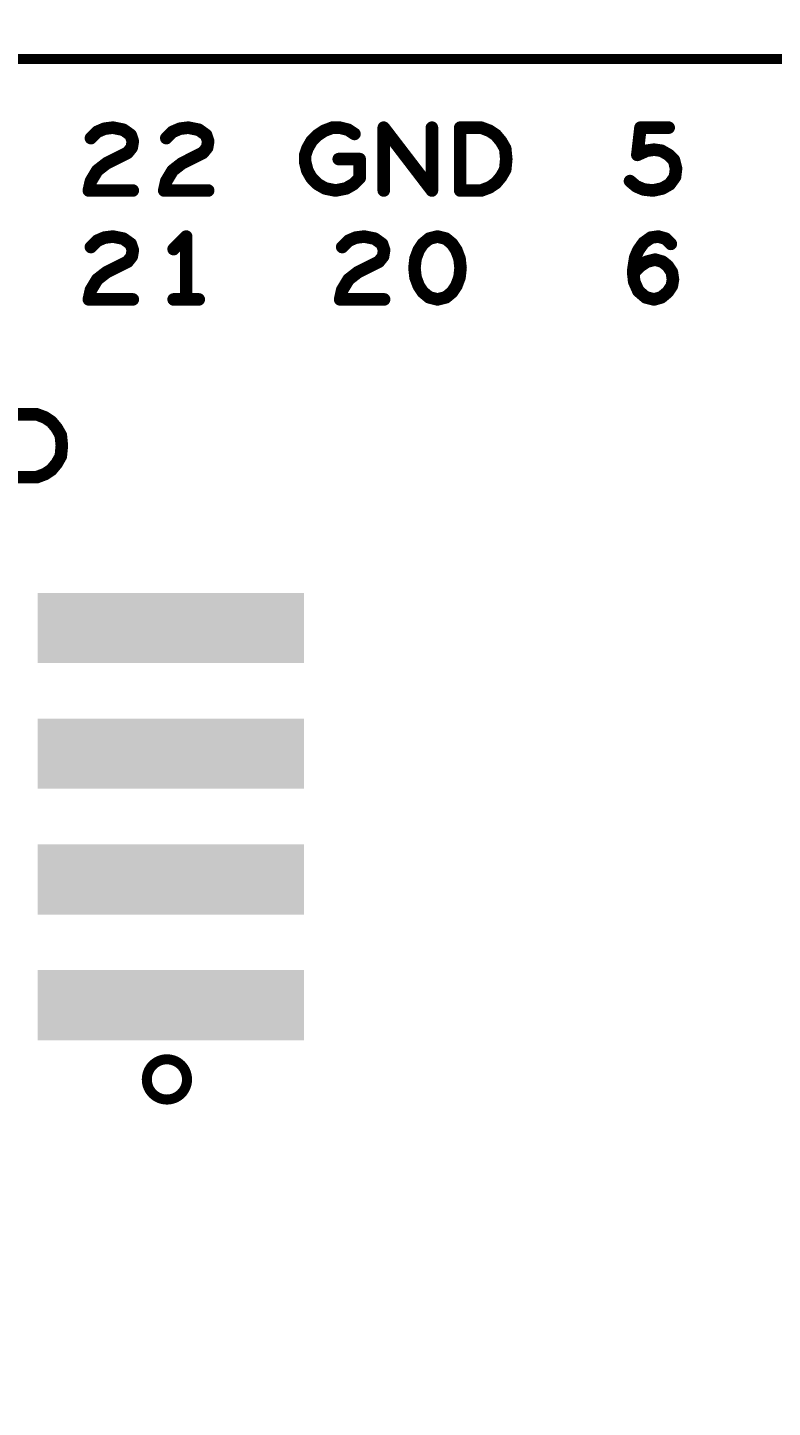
# Model space of a CAD drawing. Extents: x -13 to 102, y 0 to 99.
# Drawn here: x 20.85 to 28.37, y 64.59 to 78.52 of the extents above; entities that cross this region are included whole.
import ezdxf

# ---------------------------------------------------------------- set-up
doc = ezdxf.new("R2010")
doc.units = 0
doc.layers.get('0').update_dxf_attribs({"linetype": 'CONTINUOUS'})
doc.layers.get('DEFPOINTS').update_dxf_attribs({"linetype": 'CONTINUOUS'})
doc.layers.add('SILK_TOP_ART', color=251, linetype='CONTINUOUS')
doc.layers.add('SOLDER_TOP_ART', color=18, linetype='CONTINUOUS')
doc.layers.get('0').off()
doc.dimstyles.get("Standard").update_dxf_attribs({"dimtxt": 3, "dimasz": 3, "dimexe": 0.18, "dimexo": 0, "dimgap": 1.5, "dimtad": 0, "dimtih": 1, "dimtoh": 1, "dimzin": 0, "dimcen": 0.09, "dimazin": 3, "dimtfac": 1, "dimtofl": 0, "dimtmove": 0, "dimatfit": 3})

# ---------------------------------------------------------------- blocks, each defined once
blk = doc.blocks.new('ROUND_159')
at = {"const_width": 0.0635}
blk.add_lwpolyline([(-0.03175, 0, 1), (0.03175, 0, 1)], format="xyb", close=True, dxfattribs=at)
blk = doc.blocks.new('RECTANGLE_363')
blk.add_solid([(1.3454, 0.3548), (1.3454, -0.3548), (-1.3454, 0.3548), (-1.3454, -0.3548)])
blk = doc.blocks.new('*U174')
at = {"layer": 'SOLDER_TOP_ART', "color": 0, "linetype": 'CONTINUOUS'}
blk.add_text('88.00', height=3, dxfattribs=at).set_placement((39.771, 0.605))
blk = doc.blocks.new('*D168')
at = {"layer": 'DEFPOINTS', "color": 0, "linetype": 'CONTINUOUS'}
for p in [(1, 82.538), (89, 61.962), (89, 2.079)]:
    blk.add_point(p, dxfattribs=at)
at = {"layer": 'SOLDER_TOP_ART', "color": 0, "linetype": 'CONTINUOUS'}
for p, q in [((1, 82.538), (1, 1.899)), ((89, 61.962), (89, 1.899)), ((4, 2.079), (38.441, 2.079)), ((86, 2.079), (51.559, 2.079))]:
    blk.add_line(p, q, dxfattribs=at)
for points in [[(4, 2.579), (4, 1.579), (1, 2.079)], [(86, 2.579), (86, 1.579), (89, 2.079)]]:
    blk.add_solid(points, dxfattribs=at)
at = {"layer": 'SOLDER_TOP_ART', "linetype": 'CONTINUOUS'}
blk.add_blockref('*U174', (0, 0), dxfattribs=at)

msp = doc.modelspace()

# ---------------------------------------------------------------- linework, layer by layer
at = {"layer": 'SILK_TOP_ART'}
for points, const_width in [([(59.662, 78.206), (7.338, 78.206)], 0.1016), ([(21.4857, 77.4075), (21.5492, 77.471)], 0.127), ([(21.5492, 77.471), (21.6233, 77.5027)], 0.127), ([(21.6233, 77.5027), (21.708, 77.5133)], 0.127), ([(21.708, 77.5133), (21.8138, 77.4921)], 0.127), ([(21.8138, 77.4921), (21.8879, 77.4392)], 0.127), ([(21.8879, 77.4392), (21.9091, 77.3757)], 0.127), ([(22.2477, 77.4075), (22.3112, 77.471)], 0.127), ([(22.3112, 77.471), (22.3853, 77.5027)], 0.127), ([(22.3853, 77.5027), (22.47, 77.5133)], 0.127), ([(22.47, 77.5133), (22.5758, 77.4921)], 0.127), ([(22.5758, 77.4921), (22.6499, 77.4392)], 0.127), ([(22.6499, 77.4392), (22.6711, 77.3757)], 0.127), ([(23.7151, 77.3757), (23.7786, 77.4392)], 0.127), ([(23.7786, 77.4392), (23.8421, 77.4815)], 0.127), ([(23.8421, 77.4815), (23.9268, 77.5133)], 0.127), ([(23.9268, 77.5133), (24.0009, 77.5133)], 0.127), ([(24.0009, 77.5133), (24.0855, 77.4921)], 0.127), ([(24.0855, 77.4921), (24.1491, 77.4498)], 0.127), ([(24.4454, 76.8783), (24.4454, 77.5133)], 0.127), ([(24.4454, 77.5133), (24.9322, 76.8783)], 0.127), ([(24.9322, 76.8783), (24.9322, 77.5133)], 0.127), ([(25.218, 76.8783), (25.218, 77.5133)], 0.127), ([(25.218, 77.5133), (25.4296, 77.5133)], 0.127), ([(25.4296, 77.5133), (25.5143, 77.4815)], 0.127), ([(25.5143, 77.4815), (25.5778, 77.4392)], 0.127), ([(25.5778, 77.4392), (25.6307, 77.3757)], 0.127), ([(27.0081, 77.2381), (27.0398, 77.5133)], 0.127), ([(27.0398, 77.5133), (27.3255, 77.5133)], 0.127), ([(21.8985, 77.3122), (21.8561, 77.2593)], 0.127), ([(21.9091, 77.3757), (21.8985, 77.3122)], 0.127), ([(22.6605, 77.3122), (22.6181, 77.2593)], 0.127), ([(22.6711, 77.3757), (22.6605, 77.3122)], 0.127), ([(23.6516, 77.2381), (23.6728, 77.3016)], 0.127), ([(23.6728, 77.3016), (23.7151, 77.3757)], 0.127), ([(25.6307, 77.3757), (25.6731, 77.3016)], 0.127), ([(25.6731, 77.3016), (25.6836, 77.1958)], 0.127), ([(27.1774, 77.291), (27.1033, 77.2805)], 0.127), ([(27.2515, 77.2805), (27.1774, 77.291)], 0.127), ([(21.6445, 77.1535), (21.5492, 77.0794)], 0.127), ([(21.8561, 77.2593), (21.6445, 77.1535)], 0.127), ([(22.4065, 77.1535), (22.3112, 77.0794)], 0.127), ([(22.6181, 77.2593), (22.4065, 77.1535)], 0.127), ([(23.6516, 77.164), (23.6516, 77.2381)], 0.127), ([(23.6728, 77.0794), (23.6516, 77.164)], 0.127), ([(23.9903, 77.1958), (24.202, 77.1958)], 0.127), ([(24.202, 77.1958), (24.202, 77.0053)], 0.127), ([(25.6836, 77.1958), (25.6731, 77.09)], 0.127), ([(27.1033, 77.2805), (27.0081, 77.2381)], 0.127), ([(27.3255, 77.2381), (27.2515, 77.2805)], 0.127), ([(27.3785, 77.1852), (27.3255, 77.2381)], 0.127), ([(27.3996, 77.1005), (27.3785, 77.1852)], 0.127), ([(21.5492, 77.0794), (21.4857, 76.9735)], 0.127), ([(22.3112, 77.0794), (22.2477, 76.9735)], 0.127), ([(23.7151, 77.0053), (23.6728, 77.0794)], 0.127), ([(25.6307, 77.0159), (25.5778, 76.9524)], 0.127), ([(25.6731, 77.09), (25.6307, 77.0159)], 0.127), ([(27.3361, 76.9418), (27.3891, 77.0159)], 0.127), ([(27.3891, 77.0159), (27.3996, 77.1005)], 0.127), ([(21.4857, 76.9735), (21.4645, 76.8783)], 0.127), ([(21.4645, 76.8783), (21.9091, 76.8783)], 0.127), ([(22.2477, 76.9735), (22.2265, 76.8783)], 0.127), ([(22.2265, 76.8783), (22.6711, 76.8783)], 0.127), ([(23.7786, 76.9418), (23.7151, 77.0053)], 0.127), ([(23.8527, 76.8995), (23.7786, 76.9418)], 0.127), ([(23.9586, 76.8783), (23.8527, 76.8995)], 0.127), ([(24.0644, 76.8995), (23.9586, 76.8783)], 0.127), ([(24.1385, 76.9418), (24.0644, 76.8995)], 0.127), ([(24.202, 77.0053), (24.1385, 76.9418)], 0.127), ([(25.4296, 76.8783), (25.218, 76.8783)], 0.127), ([(25.5143, 76.91), (25.4296, 76.8783)], 0.127), ([(25.5778, 76.9524), (25.5143, 76.91)], 0.127), ([(26.934, 76.9735), (26.9975, 76.9206)], 0.127), ([(26.9975, 76.9206), (27.0715, 76.8889)], 0.127), ([(27.0715, 76.8889), (27.1668, 76.8783)], 0.127), ([(27.1668, 76.8783), (27.2621, 76.8995)], 0.127), ([(27.2621, 76.8995), (27.3361, 76.9418)], 0.127), ([(21.4857, 76.3075), (21.5492, 76.371)], 0.127), ([(21.5492, 76.371), (21.6233, 76.4027)], 0.127), ([(21.6233, 76.4027), (21.708, 76.4133)], 0.127), ([(21.708, 76.4133), (21.8138, 76.3921)], 0.127), ([(21.8138, 76.3921), (21.8879, 76.3392)], 0.127), ([(21.8879, 76.3392), (21.9091, 76.2757)], 0.127), ([(22.4488, 76.4133), (22.3218, 76.2863)], 0.127), ([(22.4488, 75.7783), (22.4488, 76.4133)], 0.127), ([(24.0257, 76.3075), (24.0892, 76.371)], 0.127), ([(24.0892, 76.371), (24.1633, 76.4027)], 0.127), ([(24.1633, 76.4027), (24.248, 76.4133)], 0.127), ([(24.248, 76.4133), (24.3538, 76.3921)], 0.127), ([(24.3538, 76.3921), (24.4279, 76.3392)], 0.127), ([(24.4279, 76.3392), (24.4491, 76.2757)], 0.127), ([(24.8406, 76.3392), (24.7983, 76.2757)], 0.127), ([(24.9041, 76.3921), (24.8406, 76.3392)], 0.127), ([(24.9888, 76.4133), (24.9041, 76.3921)], 0.127), ([(25.0735, 76.3921), (24.9888, 76.4133)], 0.127), ([(25.137, 76.3392), (25.0735, 76.3921)], 0.127), ([(25.1793, 76.2757), (25.137, 76.3392)], 0.127), ([(27.0186, 76.2757), (27.0715, 76.3498)], 0.127), ([(27.0715, 76.3498), (27.1456, 76.4027)], 0.127), ([(27.1456, 76.4027), (27.2197, 76.4133)], 0.127), ([(27.2197, 76.4133), (27.2938, 76.3921)], 0.127), ([(27.2938, 76.3921), (27.3467, 76.3392)], 0.127), ([(21.8985, 76.2122), (21.8561, 76.1593)], 0.127), ([(21.9091, 76.2757), (21.8985, 76.2122)], 0.127), ([(24.4385, 76.2122), (24.3961, 76.1593)], 0.127), ([(24.4491, 76.2757), (24.4385, 76.2122)], 0.127), ([(24.7665, 76.191), (24.756, 76.0958)], 0.127), ([(24.7983, 76.2757), (24.7665, 76.191)], 0.127), ([(25.2111, 76.191), (25.1793, 76.2757)], 0.127), ([(25.2216, 76.0958), (25.2111, 76.191)], 0.127), ([(26.9657, 76.064), (26.9869, 76.2016)], 0.127), ([(26.9869, 76.2016), (27.0186, 76.2757)], 0.127), ([(27.1033, 76.1593), (27.188, 76.1805)], 0.127), ([(27.188, 76.1805), (27.2621, 76.1593)], 0.127), ([(21.6445, 76.0535), (21.5492, 75.9794)], 0.127), ([(21.8561, 76.1593), (21.6445, 76.0535)], 0.127), ([(24.1845, 76.0535), (24.0892, 75.9794)], 0.127), ([(24.3961, 76.1593), (24.1845, 76.0535)], 0.127), ([(24.756, 76.0958), (24.7665, 76.0005)], 0.127), ([(25.2111, 76.0005), (25.2216, 76.0958)], 0.127), ([(26.9657, 76.0429), (27.0398, 76.117)], 0.127), ([(26.9763, 75.9582), (26.9657, 76.064)], 0.127), ([(27.0398, 76.117), (27.1033, 76.1593)], 0.127), ([(27.2621, 76.1593), (27.315, 76.117)], 0.127), ([(27.315, 76.117), (27.3573, 76.0535)], 0.127), ([(27.3573, 76.0535), (27.3679, 75.9794)], 0.127), ([(21.5492, 75.9794), (21.4857, 75.8735)], 0.127), ([(24.0892, 75.9794), (24.0257, 75.8735)], 0.127), ([(24.7665, 76.0005), (24.7983, 75.9159)], 0.127), ([(24.7983, 75.9159), (24.8406, 75.8524)], 0.127), ([(25.137, 75.8524), (25.1793, 75.9159)], 0.127), ([(25.1793, 75.9159), (25.2111, 76.0005)], 0.127), ([(27.0186, 75.8629), (26.9763, 75.9582)], 0.127), ([(27.3573, 75.9159), (27.315, 75.8524)], 0.127), ([(27.3679, 75.9794), (27.3573, 75.9159)], 0.127), ([(21.4857, 75.8735), (21.4645, 75.7783)], 0.127), ([(21.4645, 75.7783), (21.9091, 75.7783)], 0.127), ([(22.3218, 75.7783), (22.5758, 75.7783)], 0.127), ([(24.0257, 75.8735), (24.0045, 75.7783)], 0.127), ([(24.0045, 75.7783), (24.4491, 75.7783)], 0.127), ([(24.8406, 75.8524), (24.9041, 75.7995)], 0.127), ([(24.9041, 75.7995), (24.9888, 75.7783)], 0.127), ([(24.9888, 75.7783), (25.0735, 75.7995)], 0.127), ([(25.0735, 75.7995), (25.137, 75.8524)], 0.127), ([(27.0927, 75.7995), (27.0186, 75.8629)], 0.127), ([(27.1774, 75.7783), (27.0927, 75.7995)], 0.127), ([(27.2515, 75.7995), (27.1774, 75.7783)], 0.127), ([(27.315, 75.8524), (27.2515, 75.7995)], 0.127), ([(20.7264, 74.6177), (20.938, 74.6177)], 0.127), ([(20.938, 74.6177), (21.0227, 74.5859)], 0.127), ([(21.0227, 74.5859), (21.0862, 74.5436)], 0.127), ([(21.0862, 74.5436), (21.1391, 74.4801)], 0.127), ([(21.1391, 74.4801), (21.1815, 74.406)], 0.127), ([(21.1815, 74.406), (21.192, 74.3002)], 0.127), ([(21.192, 74.3002), (21.1815, 74.1944)], 0.127), ([(21.1391, 74.1203), (21.0862, 74.0568)], 0.127), ([(21.1815, 74.1944), (21.1391, 74.1203)], 0.127), ([(20.938, 73.9827), (20.7264, 73.9827)], 0.127), ([(21.0227, 74.0144), (20.938, 73.9827)], 0.127), ([(21.0862, 74.0568), (21.0227, 74.0144)], 0.127)]:
    msp.add_lwpolyline(points, dxfattribs=dict(at, const_width=const_width))
at = {"layer": 'SILK_TOP_ART', "const_width": 0.1016}
msp.add_lwpolyline([(22.0508, 67.8998, 1), (22.4572, 67.8998, 1)], format="xyb", close=True, dxfattribs=at)

# ---------------------------------------------------------------- block references
at = {"layer": 'SILK_TOP_ART'}
for p in [(21.5492, 77.471), (21.6233, 77.5027), (21.708, 77.5133), (21.8138, 77.4921), (21.8879, 77.4392), (22.3112, 77.471), (22.3853, 77.5027), (22.47, 77.5133), (22.5758, 77.4921), (22.6499, 77.4392), (23.7786, 77.4392), (23.8421, 77.4815), (23.9268, 77.5133), (24.0009, 77.5133), (24.0855, 77.4921), (24.1491, 77.4498), (24.4454, 77.5133), (24.9322, 77.5133), (25.218, 77.5133), (25.4296, 77.5133), (25.5143, 77.4815), (25.5778, 77.4392), (27.0398, 77.5133), (27.3255, 77.5133), (21.4857, 77.4075), (21.8985, 77.3122), (21.9091, 77.3757), (22.2477, 77.4075), (22.6605, 77.3122), (22.6711, 77.3757), (23.6728, 77.3016), (23.7151, 77.3757), (25.6307, 77.3757), (25.6731, 77.3016), (27.1774, 77.291), (21.6445, 77.1535), (21.8561, 77.2593), (22.4065, 77.1535), (22.6181, 77.2593), (23.6516, 77.2381), (23.6516, 77.164), (23.9903, 77.1958), (24.202, 77.1958), (25.6836, 77.1958), (27.0081, 77.2381), (27.1033, 77.2805), (27.2515, 77.2805), (27.3255, 77.2381), (27.3785, 77.1852), (21.5492, 77.0794), (22.3112, 77.0794), (23.6728, 77.0794), (25.6307, 77.0159), (25.6731, 77.09), (27.3891, 77.0159), (27.3996, 77.1005), (21.4645, 76.8783), (21.4857, 76.9735), (21.9091, 76.8783), (22.2265, 76.8783), (22.2477, 76.9735), (22.6711, 76.8783), (23.7151, 77.0053), (23.7786, 76.9418), (23.8527, 76.8995), (23.9586, 76.8783), (24.0644, 76.8995), (24.1385, 76.9418), (24.202, 77.0053), (24.4454, 76.8783), (24.9322, 76.8783), (25.218, 76.8783), (25.218, 76.8783), (25.4296, 76.8783), (25.5143, 76.91), (25.5778, 76.9524), (26.934, 76.9735), (26.9975, 76.9206), (27.0715, 76.8889), (27.1668, 76.8783), (27.2621, 76.8995), (27.3361, 76.9418), (21.5492, 76.371), (21.6233, 76.4027), (21.708, 76.4133), (21.8138, 76.3921), (21.8879, 76.3392), (22.4488, 76.4133), (24.0892, 76.371), (24.1633, 76.4027), (24.248, 76.4133), (24.3538, 76.3921), (24.4279, 76.3392), (24.8406, 76.3392), (24.9041, 76.3921), (24.9888, 76.4133), (24.9888, 76.4133), (25.0735, 76.3921), (25.137, 76.3392), (27.0715, 76.3498), (27.1456, 76.4027), (27.2197, 76.4133), (27.2938, 76.3921), (27.3467, 76.3392), (21.4857, 76.3075), (21.8985, 76.2122), (21.9091, 76.2757), (22.3218, 76.2863), (24.0257, 76.3075), (24.4385, 76.2122), (24.4491, 76.2757), (24.7665, 76.191), (24.7983, 76.2757), (25.1793, 76.2757), (25.2111, 76.191), (26.9869, 76.2016), (27.0186, 76.2757), (27.188, 76.1805), (21.6445, 76.0535), (21.8561, 76.1593), (24.1845, 76.0535), (24.3961, 76.1593), (24.756, 76.0958), (25.2216, 76.0958), (26.9657, 76.064), (26.9657, 76.0429), (27.0398, 76.117), (27.1033, 76.1593), (27.2621, 76.1593), (27.315, 76.117), (27.3573, 76.0535), (21.5492, 75.9794), (24.0892, 75.9794), (24.7665, 76.0005), (24.7983, 75.9159), (25.1793, 75.9159), (25.2111, 76.0005), (26.9763, 75.9582), (27.3573, 75.9159), (27.3679, 75.9794), (21.4645, 75.7783), (21.4857, 75.8735), (21.9091, 75.7783), (22.3218, 75.7783), (22.4488, 75.7783), (22.5758, 75.7783), (24.0045, 75.7783), (24.0257, 75.8735), (24.4491, 75.7783), (24.8406, 75.8524), (24.9041, 75.7995), (24.9888, 75.7783), (25.0735, 75.7995), (25.137, 75.8524), (27.0186, 75.8629), (27.0927, 75.7995), (27.1774, 75.7783), (27.2515, 75.7995), (27.315, 75.8524), (20.938, 74.6177), (21.0227, 74.5859), (21.0862, 74.5436), (21.1391, 74.4801), (21.1815, 74.406), (21.192, 74.3002), (21.1391, 74.1203), (21.1815, 74.1944), (20.938, 73.9827), (21.0227, 74.0144), (21.0862, 74.0568)]:
    msp.add_blockref('ROUND_159', p, dxfattribs=at)
at = {"layer": 'SOLDER_TOP_ART'}
for p in [(22.2932, 72.4598), (22.2932, 71.1898), (22.2932, 69.9198), (22.2932, 68.6498)]:
    msp.add_blockref('RECTANGLE_363', p, dxfattribs=at)

# ---------------------------------------------------------------- dimensions: what is measured, and where the dimension line sits
at = {"layer": 'SOLDER_TOP_ART', "linetype": 'CONTINUOUS'}
dim = msp.add_linear_dim(base=(89, 2.079174), p1=(1, 82.5381), p2=(89, 61.9619), dimstyle='Standard', dxfattribs=at)
dim.commit()
dim.dimension.update_dxf_attribs({"geometry": '*D168', "text_midpoint": (45, 2.079174)})

doc.saveas('drawing.dxf')
